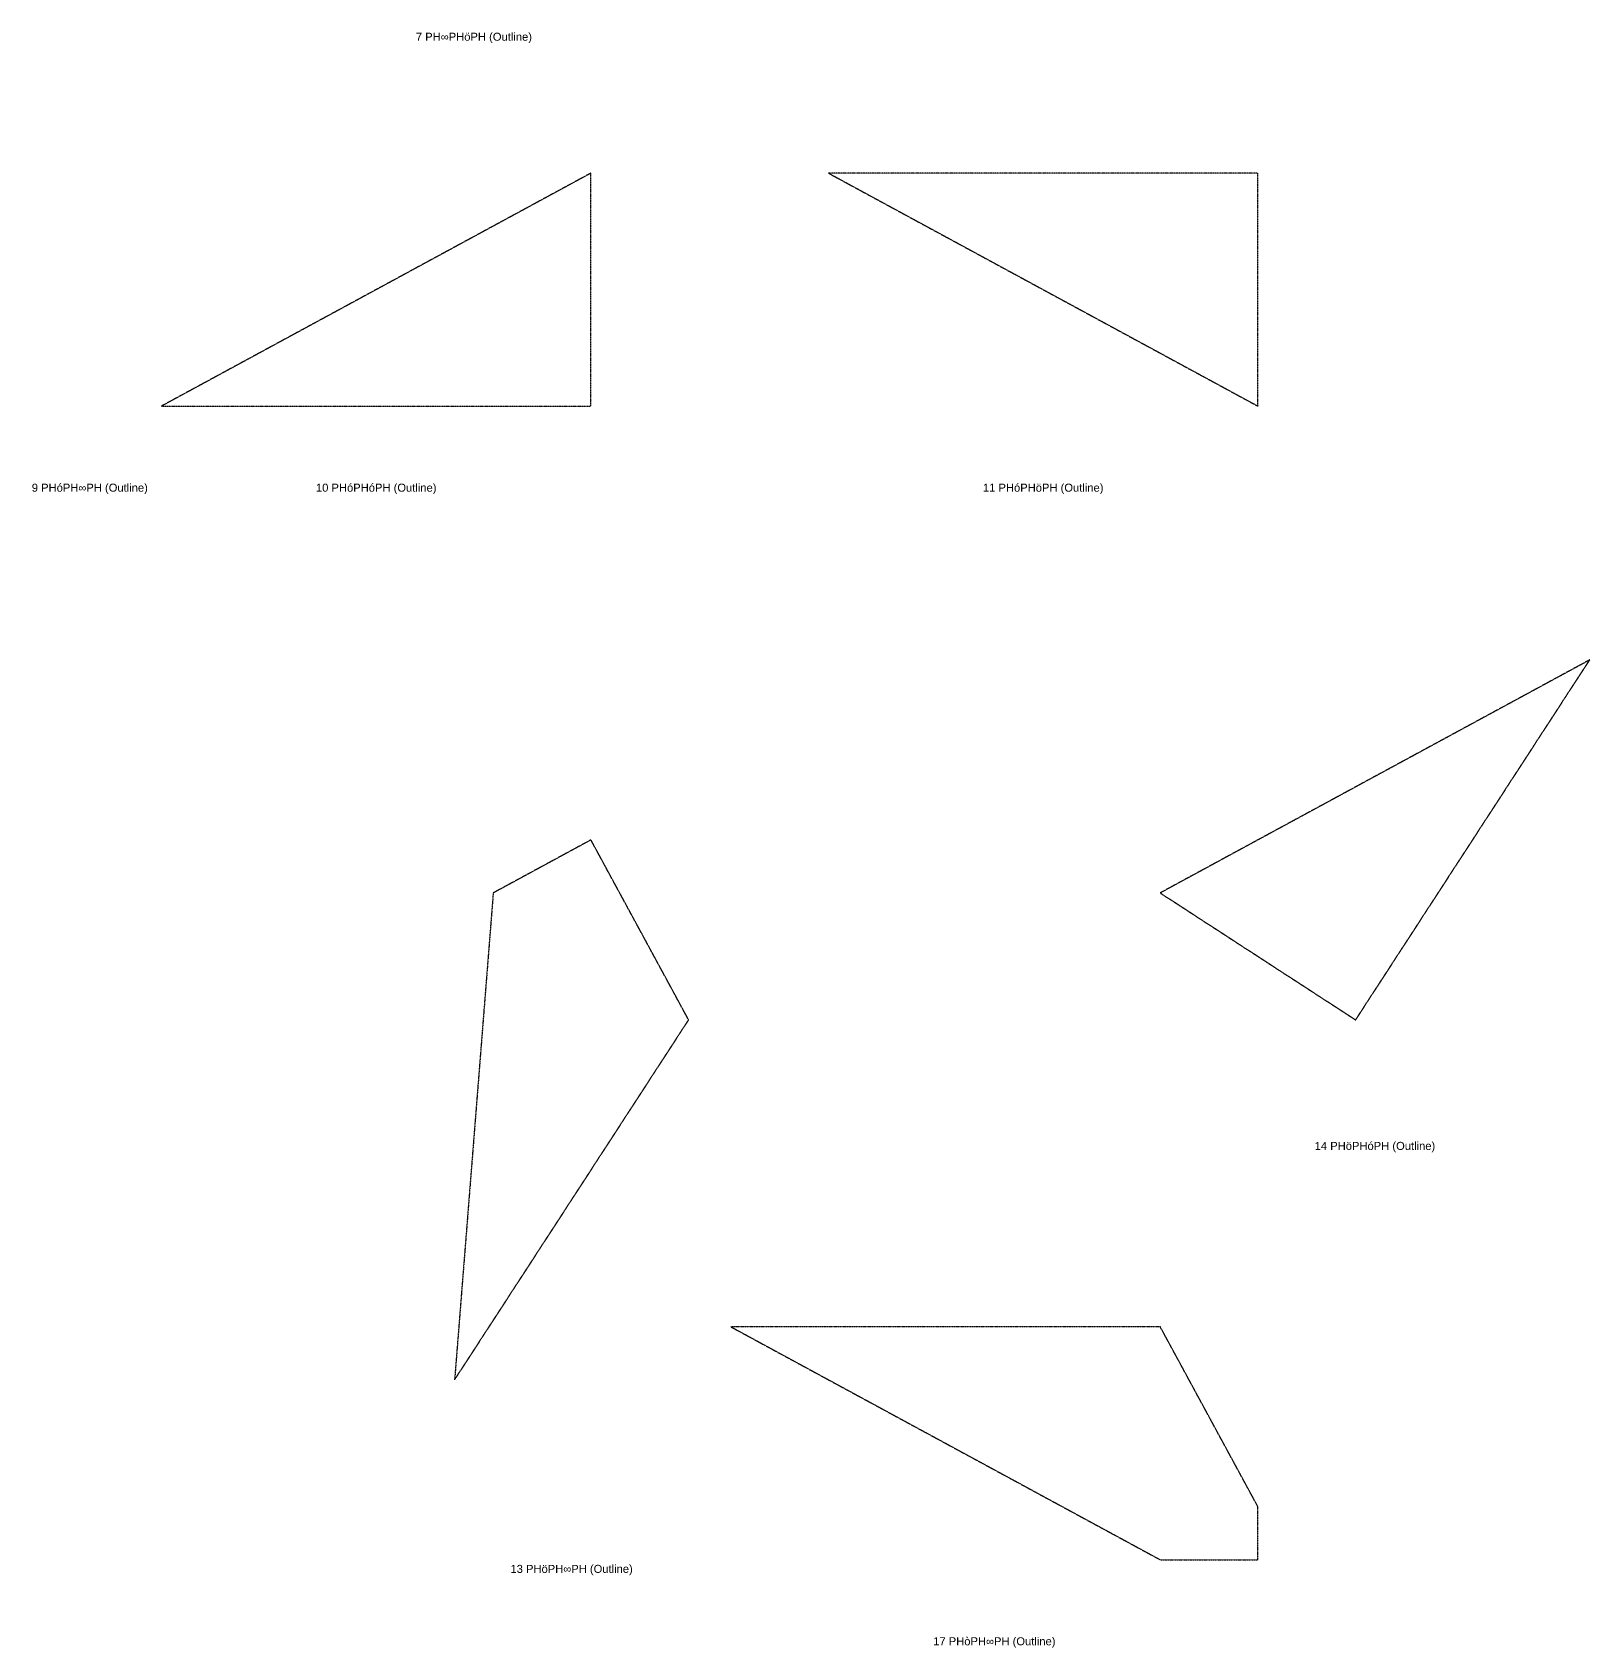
# Model space of a CAD drawing. Header units: millimetres. Extents: x 1423577 to 4401751, y -454579 to 121312.
# Drawn here: x 3005437 to 3200031, y -396353 to -194451 of the extents above; entities that cross this region are included whole.
import ezdxf
from ezdxf.enums import TextEntityAlignment as Align

# ---------------------------------------------------------------- set-up
doc = ezdxf.new("R2010")
doc.units = ezdxf.units.MM
doc.linetypes.add('DASHED', pattern=[19.05, 12.7, -6.35])
doc.styles.add('Arial', font='arial_0.ttf')

msp = doc.modelspace()

# ---------------------------------------------------------------- linework, layer by layer
at = {"linetype": 'DASHED'}
for points in [[(3075238, -212053), (3021578, -241174), (3075238, -241174)], [(3104919, -212053), (3158579, -241174), (3158579, -212053)], [(3170787, -317889), (3200031, -272898), (3146371, -302019)], [(3075238, -295394), (3063030, -302019), (3058202, -362881), (3087446, -317889)], [(3092710, -356239), (3146371, -385360), (3158579, -385360), (3158579, -378735), (3146371, -356239)]]:
    msp.add_lwpolyline(points, close=True, dxfattribs=at)

# ---------------------------------------------------------------- texts
at = {"linetype": 'DASHED', "ltscale": 100, "style": 'Arial'}
for s, p in [('7 PH∞PHöPH (Outline)', (3060616, -195005)), ('9 PHóPH∞PH (Outline)', (3012623, -251366)), ('10 PHóPHóPH (Outline)', (3048408, -251366)), ('11 PHóPHöPH (Outline)', (3131749, -251366)), ('14 PHöPHóPH (Outline)', (3173201, -333636)), ('13 PHöPH∞PH (Outline)', (3072824, -386502)), ('17 PHòPH∞PH (Outline)', (3125645, -395552))]:
    msp.add_text(s, height=1000, dxfattribs=at).set_placement(p, align=Align.MIDDLE_CENTER)

doc.saveas('drawing.dxf')
